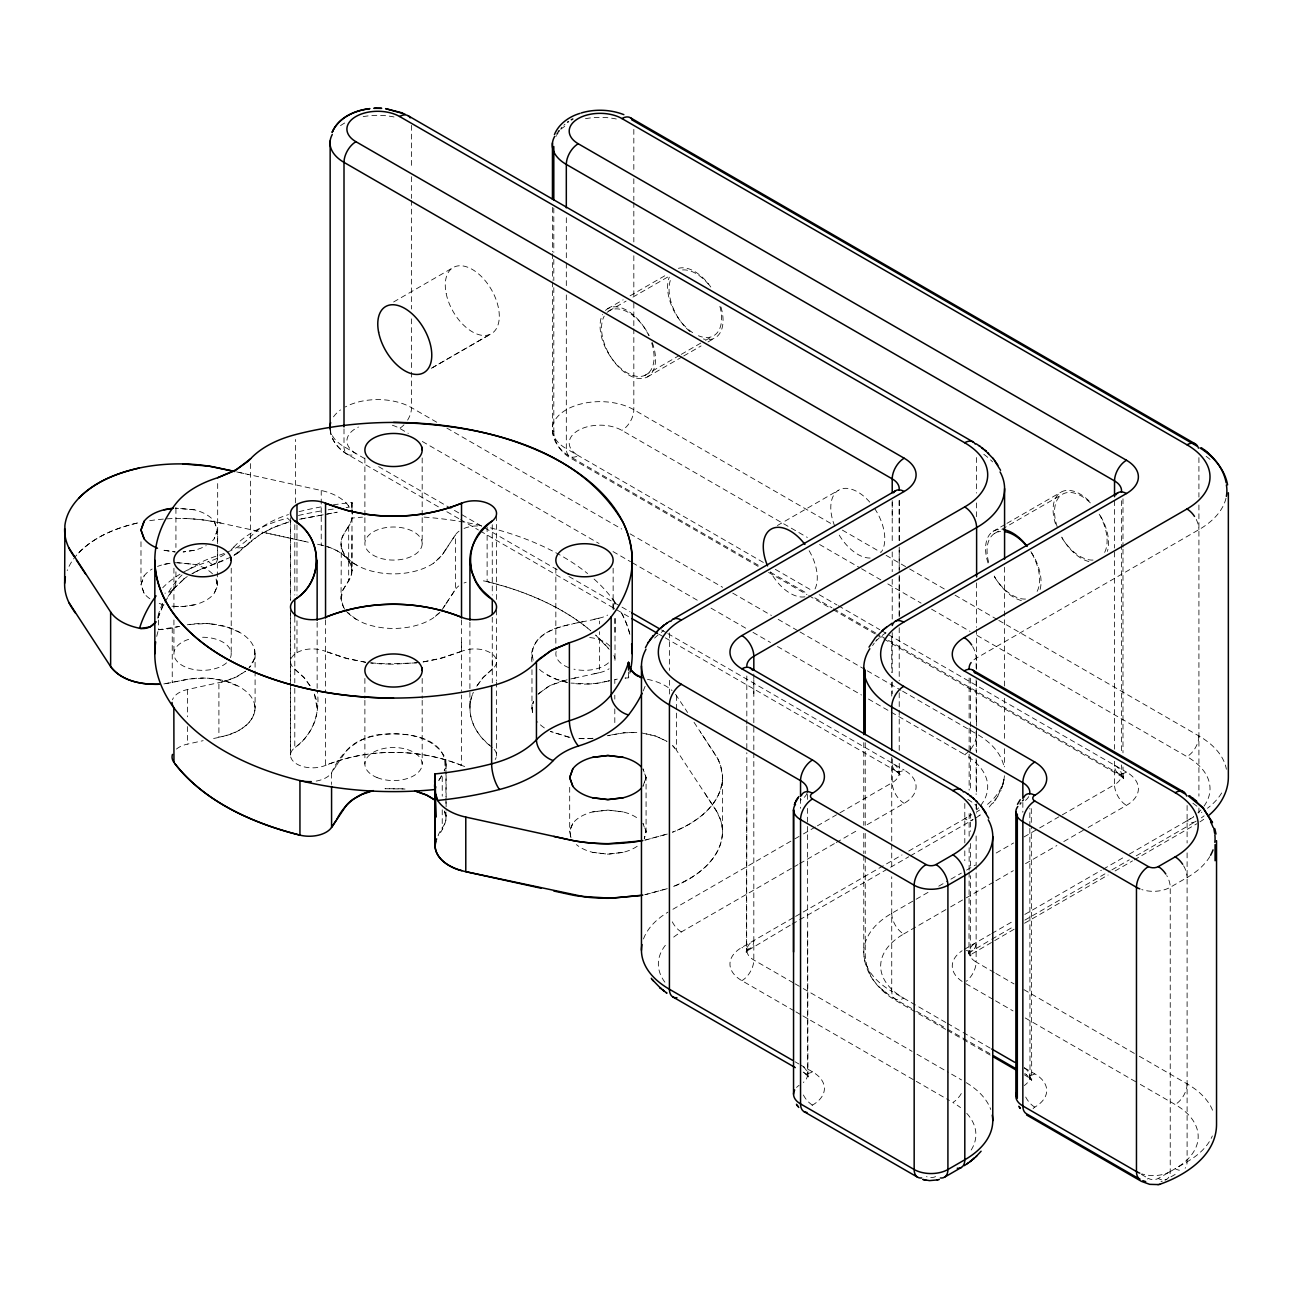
<?xml version="1.0" encoding="UTF-8"?>
<svg xmlns="http://www.w3.org/2000/svg" width="1293" height="1293" viewBox="0 0 1293 1293"><rect width="100%" height="100%" fill="white"/><g stroke="black" fill="none" stroke-linecap="round" stroke-linejoin="round"><path stroke-width="0.75" stroke-dasharray="5 3.75" d="M179.775 626.378L158.506 629.723L158.506 614.127A238.704 137.818 0 0 1 162.756 603.007M217.677 550.818L217.677 555.699A19.088 7.402 72.7 0 1 208.609 561.582A114.624 66.169 0 0 0 162.692 587.798M217.677 541.072L217.677 482.612M250.616 463.589L250.616 536.676A19.104 13.722 43 0 1 233.807 547.036A62.064 35.832 0 0 1 231.172 549.606M290.586 520.529L290.586 600.582M294.804 524.699L294.804 595.055M295.434 502.832L295.434 439.491M294.804 669.111L304.017 677.613L311.128 687.197L304.017 677.613L294.804 669.111A21.997 12.704 0 0 1 296.986 652.626L296.986 619.282M351.987 535.593L351.793 573.397L350.096 578.537L343.437 589.042A53.692 31 0 0 0 342.726 590.432L341.077 599.532L343.954 608.13M294.788 688.377L294.788 747.629A21.965 12.671 0 0 0 296.986 764.131A21.965 12.671 0 0 0 325.545 765.375C368.537 748.033 418.528 748.049 461.52 765.375L461.52 695.02M461.52 651.365L438.715 658.913L421.356 662.291L442.804 657.846L461.52 651.365L461.52 642.104M492.261 659.866L492.261 669.111L483.049 677.613L475.937 687.197L483.049 677.613L492.261 669.111A21.965 12.671 0 0 0 490.112 652.626A21.965 12.671 0 0 0 461.553 651.381M758.086 566.35L571.28 458.498C561.34 452.986 553.485 442.513 553.808 430.779M613.108 609.504L613.108 599.758A238.898 137.931 0 0 1 615.468 603.071M615.015 632.212L615.015 616.616L615.015 659.495M669.418 632.923L669.418 670.437M746.821 808.125L746.449 951.971L747.419 950.226L746.126 952.505L747.015 950.048L746.659 951.389L746.821 752.671M753.819 693.501L753.819 679.682M807.527 932.544L807.689 1075.824L807.398 1073.255L807.689 1075.824L807.349 1074.467L808.238 1076.924L806.945 1074.645L807.915 1076.39L807.527 826.437M892.218 516.133L892.218 500.343M899.217 616.745L899.217 574.706M899.217 572.702L899.217 548.685M899.217 540.684L899.217 498.645L899.217 545.08M964.804 803.454L964.804 842.939M969.136 872.225L968.974 953.442L969.314 952.084L968.441 954.541L969.863 951.842L968.409 953.959L970.865 951.309L969.055 952.796L990.034 940.237M969.136 870.221L969.136 846.204M969.136 836.183L969.136 810.161M976.619 728.007L976.619 733.923A16.874 9.746 -60 0 1 964.675 754.595A78.598 45.384 0 0 1 981.145 804.828M976.619 726.019L976.619 716.16M1029.842 828.474L1030.004 1077.861L1029.648 1076.503L1030.537 1078.976L1029.115 1076.261L1030.569 1078.378L1026.335 1074.693M1029.842 826.486L1029.842 808.464M1121.516 500.682L1121.516 750.926M344.681 609.245L342.241 604.671L341.045 598.594L341.336 540.28A53.352 30.806 0 0 1 341.885 538.05A45.077 26.022 0 0 1 342.726 535.852A53.692 31 0 0 1 343.437 534.462L346.831 529.047M254.64 649.765L254.285 659.058L249.032 667.931C254.866 662.016 257.129 652.383 252.814 644.965A53.352 30.806 0 0 0 245.314 636.188C234.372 627.622 220.263 624.277 206.621 623.565A55.858 32.244 0 0 0 203.389 623.485A53.239 30.741 0 0 0 200.124 623.501A45.643 26.345 0 0 0 196.892 623.662A55.421 32.002 0 0 0 194.483 623.856L192.576 624.034A44.883 25.908 0 0 0 189.231 624.438A43.396 25.052 0 0 0 187.323 624.794M255.093 671.035L255.093 708.063C253.573 729.107 228.134 736.008 211.034 738.933M531.973 661.903C527.932 643.364 545.404 630.273 561.372 626.572A54.662 31.565 0 0 1 562.843 626.168L569.971 624.535M532.425 712.395L532.053 706.818L533.427 701.291L531.973 708.677L533.169 714.819M445.18 550.543L441.188 556.249A55.502 32.05 0 0 1 440.671 556.895L433.43 563.279A52.674 30.402 0 0 1 389.759 573.801A51.575 29.771 0 0 1 382.356 573.171L378.251 572.557A53.352 30.806 0 0 1 363.026 568.225C354.153 564.54 345.037 558.463 341.837 548.927C336.665 534.332 356.028 525.12 351.89 510.299M341.045 598.594L341.336 594.845A53.352 30.806 0 0 1 341.885 592.614A45.077 26.022 0 0 1 342.726 590.432L346.831 583.628M694.05 722.334L717.389 758.005L720.217 764.486L722.334 774.572A113.736 65.668 0 0 1 722.464 777.966C721.462 805.345 695.634 823.172 672.425 832.207C696.539 822.962 723.886 803.406 722.334 774.572A117.534 67.85 0 0 0 721.914 771.194A121.38 70.081 0 0 0 721.203 767.832A125.082 72.214 0 0 0 720.217 764.486L718.973 761.221A92.627 53.482 0 0 0 718.229 759.605A83.302 48.1 0 0 0 717.389 758.005L700.353 731.838M715.546 809.547L717.389 812.57A83.302 48.083 0 0 1 718.229 814.17A92.627 53.482 0 0 1 718.973 815.786C733.244 848.564 700.628 877.204 672.425 886.788C695.634 877.721 721.446 859.91 722.464 832.53L722.464 777.966M336.713 765.052L346.233 750.894A49.393 28.527 0 0 1 347.672 749.261A50.411 29.109 0 0 1 349.304 747.693A51.154 29.529 0 0 1 351.098 746.174A51.655 29.82 0 0 1 353.054 744.72C376.441 726.181 453.39 729.204 444.194 771.097M444.679 811.6A51.898 29.965 0 0 1 445.358 813.442C450.756 823.221 426.674 852.232 445.293 823.043A44.479 25.682 0 0 0 445.875 820.91L446.117 812.586M314.749 694.923C322.426 714.625 310.805 735.992 294.788 747.629C313.213 734.925 320.616 711.99 317.141 690.349M489.805 745.608C475.016 733.971 465.076 713.461 472.301 694.923M166.037 683.641L186.37 679.536A43.396 25.052 0 0 1 189.231 679.019A44.883 25.908 0 0 1 192.576 678.615L194.483 678.421A55.421 32.002 0 0 1 196.892 678.227A45.643 26.345 0 0 1 200.124 678.082A53.239 30.741 0 0 1 203.389 678.065C218.097 678.324 233.483 681.556 245.314 690.753A53.352 30.806 0 0 1 252.814 699.545C261.849 717.195 241.112 732.42 225.693 735.588A54.823 31.646 0 0 1 222.348 736.46A61.87 35.719 0 0 1 218.905 737.204L218.905 682.639A61.87 35.719 0 0 0 222.348 681.88L235.455 677.435L245.589 671.18L236.732 676.821L225.693 681.023A54.823 31.646 0 0 1 222.348 681.88L187.42 689.557A23.872 13.787 0 0 0 172.47 699.82M533.169 660.254C525.653 625.57 579.652 624.147 599.629 618.038A23.872 13.787 0 0 0 607.662 615.096M149.859 598.74A38.192 22.046 0 0 1 144.121 593.374L140.985 584.614L144.121 575.854A38.192 22.046 0 0 1 152.17 569.017M194.338 509.798L175.234 508.101L194.338 509.798A38.192 22.046 0 0 1 214.218 521.289L217.369 530.033L214.218 538.793A38.192 22.046 0 0 1 212.569 540.733M217.369 545.63L217.321 585.745L214.218 593.374A38.192 22.046 0 0 1 194.338 604.849L183.121 606.546L173.278 606.401M570.956 837.735L569.744 830.979L572.831 823.366A38.192 22.046 0 0 1 592.711 811.891L607.888 810.081L623.064 811.891A38.192 22.046 0 0 1 637.207 818M646.08 777.562L642.944 786.306L646.08 777.562L642.944 768.802L646.08 777.562L646.08 832.126L644.286 838.818L646.031 830.979L642.944 823.366L646.08 832.126M316.235 781.085A23.872 13.787 0 0 0 331.574 772.826C340.851 750.974 360.86 734.796 384.991 734.133C406.196 732.581 432.735 736.396 444.404 756.421A51.898 29.965 0 0 1 445.358 758.878L445.875 766.345A44.479 25.682 0 0 1 445.293 768.478L444.436 770.58M492.277 747.629L483.049 739.127A114.576 66.153 0 0 1 475.953 729.543C469.23 718.439 467.985 704.216 473.351 692.305M144.121 593.374L140.985 584.614L144.121 575.854M214.218 521.289L217.369 530.033L214.218 538.793M216.109 578.989L217.159 586.893L214.218 593.374M570.504 836.652L569.906 829.847L572.831 823.366M1004.176 778.111L1004.451 775.752M1002.899 784.722L1004.402 776.851M1003.837 780.794L1004.047 779.534M163.096 605.302L157.423 619.266L158.506 614.127A18.538 15.096 -7 0 1 158.425 615.403A18.603 15.16 -6.2 0 1 158.231 616.648A18.7 15.274 -5 0 1 157.875 617.973A18.862 15.468 -3 0 1 157.504 618.927M1003.271 783.477L997.226 797.442M157.908 617.973L163.193 605.011M1001.59 788.601L1002.463 786.128M555.861 136.622L556.378 135.409M1000.572 791.203L1001.089 789.991M441.705 775.655L440.38 777.901M164.89 601.908L173.973 588.218L173.084 589.366L184.689 578.359L173.084 589.366M347.461 582.707L351.13 576.031L351.987 570.682L351.987 508.214M441.366 776.188L437.891 781.942L440.105 778.354M445.778 549.606L450.142 542.866M445.778 604.187L450.142 597.447M445.18 605.124L443.305 607.904M336.196 765.828L331.574 772.826L331.574 784.512M451.209 541.25L455.492 534.769A23.872 13.787 0 0 1 459.015 531.197M451.209 595.814L455.492 589.349A23.872 13.787 0 0 1 458.773 585.939M872.581 645.579L874.246 643.106M997.889 796.31L987.755 808.804M347.461 528.142L348.69 526.316A47.744 27.573 0 0 0 351.89 518.105A238.704 137.818 0 0 1 362.476 517.152M168.09 596.461L173.973 588.218M994.77 800.933L996.224 798.815M441.996 609.763L455.492 589.349L455.492 534.769L441.996 555.182L433.43 563.279M876.104 640.681L876.88 639.679M992.927 803.341L993.703 802.339M747.225 950.549L746.109 951.923L747.548 949.789L746.32 951.422L790.362 925.125M560.871 128.363L561.857 127.231M347.381 612.575L353.539 617.779L363.026 622.806A53.352 30.806 0 0 0 378.251 627.121L382.356 627.751A51.575 29.771 0 0 0 392.991 628.446A52.674 30.402 0 0 0 433.43 617.844L439.927 612.316M78.631 552.887C94.68 536.353 116.968 527.56 139.094 522.631C116.968 527.56 94.696 536.369 78.631 552.887A114.091 65.862 0 0 0 67.204 570.585M747.71 950.08L748.566 949.256M439.135 613.157L433.43 617.844M563.829 125.276L564.976 124.225M238.106 552.774L253.299 539.343L262.818 532.813L278.706 525.249L290.877 521.418M976.183 817.742L982.761 813.135M1201.391 817.855L1204.122 815.835M187.275 576.549L183.638 579.086L186.337 577.276M288.743 522L271.126 528.465L272.031 528.045L259.974 534.542L232.611 556.313L237.346 553.291M979.092 815.802L979.997 815.172M1203.767 819.309L1199.952 821.879M236.344 554.002L239.14 552.063M393.638 301.964L452.792 267.78M431.264 368.311L490.128 334.321M432.282 367.81L491.146 333.82M607.581 308.801L623.161 299.814M630.095 295.806L666.445 274.827M608.744 311.08L626.054 301.091M632.988 297.083L669.338 276.104M644.916 375.342L679.552 355.349M681.282 354.363L703.78 341.368M705.509 340.366L712.443 336.374M647.405 376.926L682.025 356.949M683.755 355.947L701.065 345.942M707.982 341.95L714.916 337.958M777.4 525.524L838.3 490.354M993.089 531.375L1005.211 524.376M1006.94 523.374L1060.599 492.391M994.252 533.653L1061.763 494.669A38.192 22.046 60 0 1 1091.421 503.979M1225.99 498.241A95.472 55.13 0 0 1 1198.918 529.645L976.134 658.282A23.872 13.787 0 0 0 972.142 661.337M672.91 909.27L793.013 839.933M794.742 838.915L801.708 834.906M803.454 833.904L815.641 826.857M817.37 825.855L836.523 814.8M839.997 812.796L892.218 782.653A23.872 13.787 0 0 0 892.218 763.161A16.874 9.746 -60 0 0 904.163 770.046A40.746 23.533 0 0 1 904.163 803.325L865.857 825.435M673.701 937.086A78.598 45.384 0 0 1 681.363 931.946L797.975 864.613M799.721 863.611L834.535 843.521M836.28 842.519L858.908 829.443M794.193 1010.867L741.891 980.676A40.746 23.533 0 0 1 741.891 947.397L794.096 917.254M795.599 916.398L902.013 854.948M908.737 851.069L971.399 814.897M792.092 924.123L908.72 856.79M910.45 855.788L973.112 819.6A16.874 9.746 60 0 1 964.675 818.776A78.598 45.384 0 0 0 971.156 814.525M891.734 913.327A16.874 9.746 60 0 0 903.678 933.999A78.598 45.384 0 0 0 903.678 998.164A16.874 9.746 -60 0 1 891.734 991.278A95.472 55.13 0 0 1 891.734 913.327L914.361 900.251M916.107 899.249L928.293 892.218M938.734 886.19L947.43 881.163M950.921 879.159L961.362 873.114M966.582 870.108L975.278 865.082M996.176 853.024L1013.583 842.971M1024.024 836.943L1037.94 828.91M1039.685 827.908L1058.838 816.853M1062.313 814.832L1114.534 784.689L1114.534 760.995M903.678 933.999L948.933 907.864M950.662 906.862L964.594 898.813M966.34 897.811L994.188 881.729M995.917 880.727L1013.324 870.674M1025.511 863.643L1056.85 845.557M1063.8 841.533L1086.427 828.474M1088.173 827.472L1126.462 805.361A40.746 23.533 0 0 0 1126.462 772.083A16.874 9.746 -60 0 1 1114.534 765.197A23.872 13.787 0 0 1 1114.534 784.689A16.874 9.746 60 0 0 1126.462 805.361M964.19 949.45L990.309 934.37M991.796 933.514L1012.936 921.311M1024.864 914.41L1101.458 870.205M1103.188 869.187L1125.815 856.128M1129.306 854.123L1193.698 816.934M991.779 939.219L1012.661 927.162M1024.848 920.131L1110.137 870.884M1111.883 869.882L1129.29 859.845M1136.256 855.821L1195.427 821.653M1014.132 929.247L971.479 954.202L972.336 953.377L970.219 956.093L970.59 875.749M1024.573 923.218L1108.117 874.989M1115.083 870.965L1132.49 860.912M1134.22 859.91L1196.882 823.738M1209.828 856.596A95.472 55.13 0 0 1 1187.103 877.543L1170.23 887.289A23.872 13.787 0 0 1 1141.767 889.584M1147.344 1179.006A16.874 9.746 -60 0 0 1148.41 1178.44A6.998 4.041 0 0 0 1158.302 1178.44L1187.103 1161.809A95.472 55.13 0 0 0 1212.333 1135.949M1170.957 1176.84L1175.175 1174.416M1165.365 1180.008L1166.739 1179.281M230.946 557.154L200.302 569.47L226.469 559.497M1161.001 1181.608L1162.278 1181.188M299.523 519.269L337.198 512.206L299.766 519.156M194.338 550.268L183.121 551.966L194.338 550.268A38.192 22.046 0 0 0 206.185 545.63M164.001 564.378L171.355 563.037L164.001 564.378A38.192 22.046 0 0 0 157.536 566.447M637.207 846.252A38.192 22.046 0 0 1 623.064 852.362L607.888 854.172L592.727 852.362A38.192 22.046 0 0 1 576.419 844.62M582.852 621.723L574.027 623.662M176.414 749.067A23.872 13.787 0 0 1 187.42 744.121L203.163 740.663M574.027 678.243L599.629 672.602A23.872 13.787 0 0 0 609.1 668.804M158.506 629.723A47.744 27.557 0 0 0 172.244 627.978L178.822 626.555M594.037 619.266L599.629 618.038L599.629 623.889M594.037 673.831L599.629 672.602L599.629 631.679M570.779 678.938L577.26 677.532M611.524 734.909L625.456 732.63L637.207 732.565L623.21 732.824L607.257 735.749M194.338 604.849L183.121 606.546L171.355 606.191M571.603 624.196L572.411 624.018M592.727 811.891L607.888 810.081L623.064 811.891M623.064 852.362L607.888 854.172L592.727 852.362M608.243 681.039L609.892 680.684M608.243 735.62L609.892 735.264M163.839 683.916L189.247 679.019L203.389 678.065A55.858 32.244 0 0 1 206.621 678.146A52.544 30.337 0 0 1 209.854 678.34L226.065 681.249L239.835 687.003M609.165 680.829L600.695 682.623A43.412 25.068 0 0 1 597.819 683.157L592.566 683.738A55.357 31.953 0 0 1 590.174 683.949L570.956 683.092M606.595 681.395L597.819 683.14A44.883 25.908 0 0 1 594.489 683.544L590.174 683.932A45.594 26.329 0 0 1 586.925 684.078A53.207 30.725 0 0 1 583.676 684.11A55.858 32.244 0 0 1 580.444 684.013A52.593 30.369 0 0 1 577.211 683.819L573.025 683.383M645.595 840.014L667.931 833.888L644.674 840.175M645.595 894.594L667.931 888.469L644.674 894.756M614.805 683.512L614.805 679.617L618.151 678.954M189.247 624.454L206.621 623.565A52.544 30.337 0 0 1 209.854 623.776M419.53 662.501L393.541 664.263L371.172 662.937M416.831 662.889L384.134 664.052A114.576 66.153 0 0 1 370.234 662.889M593.051 738.271L592.566 738.319A55.357 31.953 0 0 1 590.174 738.513L583.676 738.675A55.858 32.244 0 0 1 580.444 738.594A52.593 30.369 0 0 1 577.211 738.4L583.676 738.675A53.207 30.725 0 0 0 586.925 738.659A45.594 26.329 0 0 0 590.174 738.513L594.004 738.174M175.234 562.681L194.338 564.378A38.192 22.046 0 0 1 212.569 573.914M177.206 562.584L194.338 564.378M149.697 520.691A115.045 66.412 0 0 1 182.749 518.493L188.342 518.671A107.917 62.306 0 0 1 193.902 519.01L204.892 520.158A123.74 71.438 0 0 1 209.013 520.723A84.368 48.714 0 0 1 213.07 521.402L308.284 542.22M403.06 788.811L384.991 788.698L405.032 789.037M209.854 623.776L226.065 626.685L239.835 632.422M641.991 733.018L655.729 736.089L667.026 741.342L655.729 736.089L643.575 733.26M568.904 737.317L550.349 731.418L570.956 737.656M567.562 682.478L553.711 678.356L541.751 671.406A53.352 30.806 0 0 1 537.387 667.188M221.022 523.035L204.892 520.158A141.066 81.443 0 0 0 199.413 519.511A115.319 66.573 0 0 0 193.902 519.01L188.342 518.671A112.2 64.779 0 0 0 182.749 518.493M164.001 550.268L175.234 551.966L164.001 550.268A38.192 22.046 0 0 1 160.639 549.315M566.884 682.365L557.267 679.73L547.23 675.172M239.124 472.446L248.175 474.434M236.684 471.913L321.23 490.483A47.744 27.573 0 0 1 348.35 505.692L349.514 507.486M317.561 544.256L323.218 545.517M266.277 532.975L307.33 542.009M647.486 679.342L650.056 679.908A47.793 27.589 0 0 1 672.085 690.575M488.269 581.882L487.122 581.591A23.872 13.787 0 0 0 480.576 580.589M488.415 581.915L508.02 587.442A237.896 137.349 0 0 1 514.032 589.414C541.638 598.788 568.354 611.88 590.756 630.742C566.706 610.538 537.791 596.93 508.02 587.442A237.346 137.042 0 0 0 501.91 585.584A236.457 136.508 0 0 0 495.704 583.822A235.391 135.91 0 0 0 489.417 582.173L487.122 581.591L487.122 527.027M323.88 545.727L321.23 545.064L321.23 490.483M325.189 546.05C336.94 549.363 351.227 556.944 351.987 570.682C351.292 557.703 338.265 550.155 327.161 546.632M461.52 765.375C418.512 748.065 368.553 748.081 325.545 765.375L325.545 695.02M830.607 523.326L633.829 409.719A47.744 27.557 0 0 0 566.318 409.719A47.744 27.557 0 0 0 566.318 448.687A16.874 9.746 -60 0 0 578.246 455.589A30.854 17.811 0 0 1 578.246 430.391A30.854 17.811 0 0 1 621.901 430.391L807.349 537.452M842.373 530.114L881.066 552.45M886.109 555.36L907.977 567.983M909.658 568.952L944.973 589.349M955.058 595.168L997.113 619.444M998.794 620.414L1198.918 735.959A95.472 55.13 0 0 1 1226.378 769.254M819.584 544.515L859.829 567.756M861.574 568.758L880.824 579.878M887.822 583.919L921.069 603.104M931.558 609.165L970.057 631.388M977.055 635.429L1186.99 756.631A78.598 45.384 0 0 1 1203.46 806.88M763.339 562.439L566.318 448.687L566.318 294.707M775.331 569.356L813.022 591.127M819.18 594.683L836.991 604.962M838.397 605.77L879.822 629.691M881.535 630.677L886.675 633.651M888.388 634.637L1126.462 772.083M758.264 565.219L569.809 456.413C560.693 451.16 553.129 441.996 552.45 431.167L552.45 281.971M770.256 572.136L807.947 593.907M814.8 597.851L831.932 607.742M833.646 608.744L879.903 635.445M881.616 636.431L886.756 639.405M888.469 640.391L1121.613 775.444L1119.786 773.941L1122.243 776.608L1120.805 774.475L1122.227 777.19L1121.516 764.939M768.559 572.411L806.977 594.586M808.723 595.588L831.415 608.696M833.161 609.698L875.054 633.893M876.799 634.895L882.052 637.918M883.798 638.936L1122.098 776.851L1121.241 776.026L1123.375 778.742L1122.987 766.943M436.743 422.229L411.53 407.667A47.744 27.557 0 0 0 345.263 406.972M446.845 428.064L621.755 529.047M630.16 533.896L722.658 587.297M732.743 593.131L771.436 615.468M778.16 619.347L798.347 631M800.028 631.97L865.615 669.839M867.296 670.808L900.93 690.236M902.611 691.205L976.619 733.923A95.472 55.13 0 0 1 1004.063 767.202M392.377 425.252A30.854 17.811 0 0 1 399.585 428.339L408.329 433.397M422.326 441.479L599.031 543.496M613.027 551.578L630.515 561.679M632.277 562.681L698.753 601.067M711.005 608.13L745.996 628.333M752.995 632.374L770.483 642.476M777.481 646.516L861.461 695.004M868.46 699.044L964.675 754.595M364.674 458.579L344.003 446.651A47.744 27.557 0 0 1 330.41 430.666M378.639 466.644L558.463 570.472M568.936 576.516L630.111 611.831M661.483 629.933L666.719 632.956M667.802 633.586L904.163 770.046M330.151 429.745C331.105 440.315 338.475 449.301 347.51 454.376L440.04 507.793M446.861 511.737L459.241 518.881M460.567 519.657L478.442 529.968M480.188 530.987L630.337 617.666M659.301 634.394L664.44 637.352M665.265 637.837L895.726 770.887L899.605 774.62L899.039 772.697L899.912 775.154L897.471 771.905L899.378 774.038L899.217 762.822M994.252 972.514L976.134 962.04L976.134 867.28M995.901 973.467L1014.035 983.925M1023.927 989.646L1134.365 1053.407M1139.311 1056.252L1187.103 1083.857A95.472 55.13 0 0 1 1213.044 1111.527M965.936 983.714L993.832 999.828M995.578 1000.83L1013.017 1010.9M1025.22 1017.947L1138.551 1083.389M1140.297 1084.391L1175.175 1104.529A78.598 45.384 0 0 1 1175.175 1168.694A16.874 9.746 60 0 0 1182.691 1169.955M945.813 1022.504L891.734 991.278L891.734 876.783M947.381 1023.393L962.202 1031.959M963.107 1032.477L991.085 1048.639M1024.298 1067.808L1034.788 1073.869A40.746 23.533 0 0 1 1034.788 1107.131A6.998 4.041 0 0 0 1033.123 1108.651M911.613 1008.459C896.405 999.99 879.596 991.327 870.464 975.714M916.543 1011.304L944.391 1027.385M947.672 1029.276L990.293 1053.876M945.636 1029.341L896.695 1001.089C879.192 991.133 864.047 973.241 863.772 952.295L863.772 855.53M947.381 1030.359L961.378 1038.424M963.123 1039.443L991.085 1055.589M1024.315 1074.774L1030.408 1078.621L1029.567 1077.812L1031.685 1080.512L1031.297 830.817M1141.412 1174.416L1148.41 1178.44M793.385 982.842L753.819 960.004A23.872 13.787 0 0 1 753.819 940.512A16.874 9.746 60 0 1 741.891 947.397M795.033 983.795L801.612 987.593M803.26 988.547L912.05 1051.354M916.996 1054.215L948.319 1072.301M951.616 1074.192L961.507 1079.914M795.938 1011.886L801.175 1014.892M802.905 1015.91L914.507 1080.334M916.252 1081.336L949.385 1100.472M794.985 1061.731L798.896 1063.977M800.238 1064.753L812.473 1071.816A40.746 23.533 0 0 1 812.473 1105.095A6.998 4.041 0 0 0 811.228 1106.065M356.512 565.073C348.851 560.661 341.32 553.42 341.045 544.014M356.512 619.638L346.362 611.444M347.51 454.376C338.378 449.124 330.83 439.959 330.151 429.131M804.036 1072.657L808.254 1076.342L806.8 1074.208L807.139 1074.968M897.617 772.099L896.712 771.468L898.328 772.729L897.471 771.905M805.927 1073.869L805.022 1073.238L806.638 1074.499L805.798 1073.675M544.353 727.927L541.751 725.987A53.352 30.806 0 0 1 537.387 721.769M884.768 991.731L886.529 993.186M882.149 989.581L883.976 991.085M595.863 635.283L609.181 649.296M898.829 773.198L899.944 774.555L898.49 772.438L899.653 774.459L899.217 772.907M348.35 505.692L349.336 507.163A257.792 148.84 0 0 0 345.473 507.567M675.528 694.309A47.793 27.589 0 0 1 676.417 695.569L687.585 712.491M705.121 793.66L715.368 809.273M870.48 975.261L866.536 964.95L865.259 955.802L865.227 855.594M444.404 810.986L446.117 818.437M314.344 694.066L317.141 708.37M216.561 580.088L217.369 584.614M532.425 657.83L531.973 654.113M254.64 704.346L255.093 708.063M351.971 508.004L351.922 505.579M351.922 506.242L351.89 502.508A238.704 137.818 0 0 0 332.624 504.965M628.56 672.021L628.56 677.871L625.052 678.082A47.728 27.557 0 0 1 628.56 677.871A238.704 137.818 0 0 0 630.321 671.18M1198.918 457.609L1198.918 497.094M1198.918 504.997L1198.918 796.149M1198.918 807.996L1198.918 813.927A95.472 55.13 0 0 0 1201.892 812.133M1187.103 805.507L1187.103 843.004M1187.103 852.879L1187.103 1161.809A16.874 9.746 60 0 1 1185.164 1168.226M1164.831 1179.976A16.874 9.746 60 0 0 1170.23 1171.555L1170.23 887.289A16.874 9.746 60 0 0 1166.739 875.523M1122.987 498.807L1122.987 547.198M1122.987 549.202L1122.987 752.833M1114.534 500.666L1114.534 548.054M1114.534 551.998L1114.534 749.148M1031.297 808.642L1031.297 828.797M1022.844 802.436L1022.844 812.311M1004.58 567.255L1004.58 686.211M1004.58 698.301L1004.58 740.647M1004.58 748.712L1004.58 766.846M976.619 457.544L976.619 493.086M976.619 502.945L976.619 516.764M976.619 582.884L976.619 627.315M976.619 629.303L976.619 669.742M976.619 681.589L976.619 723.046M976.619 732.921L976.619 752.655M976.619 760.559L976.619 794.112M976.619 803.987L976.619 811.875A16.874 9.746 60 0 1 976.571 813.087M976.134 668.158L976.134 658.282A16.874 9.746 60 0 0 972.627 646.516M976.134 679.746L976.134 723.433M976.134 731.078L976.134 751.071M976.134 758.716L976.134 794.5M976.134 804.117L976.134 810.291M976.134 835.957L976.134 865.567M970.59 678.178L970.59 726.569M970.59 728.573L970.59 754.789M970.59 756.809L970.59 791.074M970.59 813.249L970.59 831.399M970.59 843.489L970.59 867.684M969.136 678.033L969.136 720.072M969.136 728.088L969.136 752.106M969.136 754.11L969.136 790.136M964.804 850.842L964.804 860.702M899.217 547.101L899.217 573.3M899.217 575.32L899.217 615.646M899.217 627.735L899.217 680.813M899.217 692.822L899.217 750.877M892.218 500.601L892.218 544.03M892.218 551.933L892.218 571.668M892.218 579.312L892.218 619.04M892.218 632.616L892.218 674.316M892.218 681.961L892.218 693.808M892.218 758.959L892.218 782.653A16.874 9.746 60 0 0 904.163 803.325M891.734 636.948L891.734 672.473M891.734 682.348L891.734 696.167M891.734 757.359L891.734 842.244M891.734 844.232L891.734 867.91M865.227 742.683L865.227 825.354M865.227 833.419L865.227 853.574M863.772 742.618L863.772 825.29M863.772 833.355L863.772 853.509M807.527 794.403L807.527 800.48M807.527 808.416L807.527 824.433M800.545 798.428L800.545 808.303M753.819 674.009L753.819 723.353M753.819 727.312L753.819 750.748M753.819 752.72L753.819 960.004A16.874 9.746 -60 0 1 741.891 980.676M746.821 675.997L746.821 724.032M746.821 726.036L746.821 750.667M676.417 695.569L676.417 711.15M676.417 713.106L676.417 750.134L716.08 810.372L720.217 819.067A125.082 72.214 0 0 1 721.203 822.413A121.38 70.081 0 0 1 721.914 825.774A117.534 67.85 0 0 1 722.334 829.152A113.736 65.668 0 0 1 722.464 832.53M669.418 680.312L669.418 694.131M633.829 129.381L633.829 172.826M633.829 178.741L633.829 200.463M633.829 202.435L633.829 241.92M633.829 255.739L633.829 299.168M633.829 303.112L633.829 326.806M633.829 328.778L633.829 409.719A16.874 9.746 -60 0 1 621.901 430.391M614.805 695.214L614.805 699.109M614.805 708.855L614.805 724.436M613.141 568.209L613.141 610.005M569.696 787.308L569.696 832.126M566.318 217.725L566.318 261.154M566.318 263.125L566.318 286.82M555.845 568.209L555.845 649.813M553.808 207.995L553.808 252.361M553.808 259.408L553.808 280.581M553.808 287.644L553.808 431.797M552.45 207.381L552.45 251.828M552.45 253.751L552.45 280.064M531.973 669.693L531.973 708.677M496.544 515.681L496.48 600.582M496.496 609.973L496.56 680.861M496.496 682.041L496.496 756.098M492.261 524.699L492.261 595.055M492.261 617.278L492.277 682.817M469.909 622.305L469.909 708.37M461.52 619.897L461.52 691.319M446.117 763.856L446.117 773.602M446.117 775.558L446.117 810.63M445.94 761.367L445.94 796.44M445.94 798.395L445.94 804.246M445.94 812.036L445.94 815.931M442.238 776.689L442.238 796.181M442.238 809.822L442.238 829.314M422.181 457.964L422.181 515.681M422.181 517.669L422.181 543.545A28.64 16.534 0 0 1 379.205 557.865A28.64 16.534 0 0 1 379.205 529.225A28.64 16.534 0 0 1 422.181 543.545M422.181 678.453L422.181 698.365M422.181 700.353L422.181 764.05M411.53 125.373L411.53 168.801M411.53 176.705L411.53 198.411M411.53 200.383L411.53 308.962M411.53 318.838L411.53 370.17M411.53 372.142L411.53 407.667A16.874 9.746 -60 0 1 407.117 420.92M364.885 457.964L364.885 515.681M364.885 517.669L364.885 543.545M364.885 678.453L364.885 698.365M364.885 700.353L364.885 764.05M351.89 502.508L351.89 509.329M348.69 526.316L348.69 580.896M344.003 428.888L344.003 446.651A16.874 9.746 -60 0 0 355.947 453.536A30.854 17.811 0 0 1 358.468 427.046M325.545 619.897L325.545 691.319M317.141 622.305L317.141 688.361M296.986 524.845L296.986 595.2M294.804 617.278L294.788 682.817M290.569 609.989L290.569 756.114M290.521 517.701L290.521 599.758M290.521 613.771L290.505 754.934M255.093 653.482L255.093 669.079M231.221 568.209L231.221 653.805M217.369 530.033L217.369 543.69M187.42 689.557L187.42 716.839M187.42 726.585L187.42 744.121M175.929 508.488L175.929 547.456M175.929 571.829L175.929 581.575A238.704 137.818 0 0 0 166.749 595.216M173.925 568.209L173.925 610.005M173.925 619.961L173.925 653.805M172.244 627.978L172.244 682.559M140.985 541.735L140.985 584.614M1021.357 600.534A38.192 22.046 60 0 1 994.252 576.064M988.676 562.31A38.192 22.046 60 0 1 1000.54 531.488M1030.877 551.626A38.192 22.046 60 0 1 1039.847 590.384M652.254 342.5A38.192 22.046 60 0 1 629.222 375.277A38.192 22.046 60 0 1 604.203 316.138M607.015 312.47A38.192 22.046 60 0 1 649.231 335.614M720.944 306.991A38.192 22.046 60 0 1 703.376 338.976M690.042 331.671A38.192 22.046 60 0 1 671.73 277.171M682.559 269.946A38.192 22.046 60 0 1 708.37 284.104M1088.868 561.55A38.192 22.046 60 0 1 1061.763 537.096M1057.221 526.801A38.192 22.046 60 0 1 1061.763 494.669M1100.424 515.875A38.192 22.046 60 0 1 1107.374 551.4M643.494 938.96A95.472 55.13 0 0 1 667.931 912.163M654.581 638.096A95.472 55.13 0 0 1 663.632 630.661M804.925 596.816A38.192 22.046 60 0 1 770.483 571.942M809.127 550.721A38.192 22.046 60 0 1 813.992 590.772M333.497 416.847A47.744 27.557 0 0 1 340.512 409.913M340.512 125.647A47.744 27.557 0 0 1 345.263 122.706M363.171 116.645A47.744 27.557 0 0 1 394.009 116.968M403.982 424.831A16.874 9.746 -60 0 1 399.585 428.339M1004.063 778.596A95.472 55.13 0 0 1 985.169 806.218M979.577 810.081A95.472 55.13 0 0 1 976.619 811.875M870.108 558.043A38.192 22.046 60 0 1 837.993 532.958M834.745 526.138A38.192 22.046 60 0 1 837.993 490.548A38.192 22.046 60 0 1 870.108 502.541M874.634 508.521A38.192 22.046 60 0 1 881.487 551.82M983.811 454.296A95.472 55.13 0 0 1 992.588 461.876M967.762 799.333A95.472 55.13 0 0 1 975.956 805.28M966.307 1082.694A95.472 55.13 0 0 1 990.745 1109.491M796.553 1087.478A23.872 13.787 0 0 1 799.09 1085.328M807.026 793.223A23.872 13.787 0 0 1 800.545 800.141A16.874 9.746 60 0 1 800.593 798.945M803.325 1066.87A23.872 13.787 0 0 1 803.325 1082.483M812.473 1071.816A16.874 9.746 -60 0 1 803.212 1072.075M978.591 807.883A78.598 45.384 0 0 1 976.668 809.854M681.363 931.946A16.874 9.746 60 0 1 672.101 921.505M961.297 1093.571A16.874 9.746 -60 0 1 952.86 1102.476A78.598 45.384 0 0 1 960.521 1107.616M812.473 1105.095A16.874 9.746 60 0 1 803.212 1094.654M464.042 582.998A23.872 13.787 0 0 1 466.175 582.238M613.868 655.519A23.872 13.787 0 0 1 613.981 663.745M608.227 648.149A240.191 138.674 0 0 0 605.092 644.561A239.625 138.351 0 0 0 601.795 641.021A238.93 137.947 0 0 0 598.303 637.562A238.187 137.511 0 0 0 595.572 634.992M296.986 652.626A21.997 12.704 0 0 1 325.577 651.397M494.201 749.439A21.965 12.671 0 0 1 495.219 759.508M464.704 766.474A21.965 12.671 0 0 1 461.569 765.359M164.001 604.849A38.192 22.046 0 0 1 157.536 602.78M464.042 528.433A23.872 13.787 0 0 1 481.416 526.089M156.728 636.415A238.704 137.818 0 0 1 158.489 629.723M424.169 517.119A238.704 137.818 0 0 1 481.384 525.653M490.532 527.867A238.704 137.818 0 0 1 587.62 573.575M594.069 579.038A238.704 137.818 0 0 1 615.549 603.184M621.739 613.399A238.704 137.818 0 0 1 630.499 637.255M614.805 679.617A47.728 27.557 0 0 1 617.311 679.116M351.971 504.141A18.619 0.84 -88.2 0 1 351.955 503.009M351.922 503.51A18.538 1.002 -87.8 0 1 351.906 502.298M299.055 511.656A238.704 137.818 0 0 1 323.121 506.533M613.141 599.807A23.872 13.787 0 0 1 613.9 609.31M621.351 612.672A238.898 137.931 0 0 1 630.03 635.089M608.47 662.84A28.64 16.534 0 0 1 573.947 669.176M568.823 667.641A28.64 16.534 0 0 1 556.329 650.783M589.705 637.53A28.64 16.534 0 0 1 609.94 646.209M202.581 637.255A28.64 16.534 0 0 1 230.106 658.347M226.55 662.84A28.64 16.534 0 0 1 180.373 664.246A28.64 16.534 0 0 1 192.027 638.419M182.054 574.965A95.472 55.13 0 0 0 175.929 581.575A19.088 14.207 38 0 1 164.922 593.196M188.035 570.068A95.472 55.13 0 0 1 217.677 555.699A81.152 46.855 0 0 0 250.616 536.676A95.488 55.13 0 0 1 288.468 514.582M233.807 547.036A114.56 66.137 0 0 1 287.579 518.105A19.104 6.417 75.4 0 0 291.184 520.982M224.837 554.293A62.064 35.832 0 0 1 208.609 561.582M645.094 686.324A257.76 148.824 0 0 1 642.912 691.513M298.424 515.454A257.792 148.84 0 0 1 322.571 510.719M328.244 509.814A257.792 148.84 0 0 1 333.95 508.989M875.765 641.28A95.472 55.13 0 0 1 885.947 632.713M1221.643 792.981A95.472 55.13 0 0 1 1207.484 808.254M1198.918 735.959A16.874 9.746 -60 0 1 1186.99 756.631M1206.127 456.348A95.472 55.13 0 0 1 1210.086 459.435M1196.251 519.43A16.874 9.746 60 0 1 1198.918 529.645M966.372 950.468A16.874 9.746 60 0 0 976.134 942.549A23.872 13.787 0 0 0 976.134 962.04A16.874 9.746 -60 0 1 966.372 981.225M1187.103 1083.857A16.874 9.746 -60 0 1 1175.175 1104.529M1192.906 803.244A95.472 55.13 0 0 1 1198.272 807.317M1183.612 865.777A16.874 9.746 60 0 1 1187.103 877.543M1170.23 1171.555A23.872 13.787 0 0 1 1141.767 1173.866M1161.583 1179.814A16.874 9.746 60 0 1 1158.302 1178.44M1024.298 1067.889A23.872 13.787 0 0 1 1024.298 1085.554M1028.711 796.633A23.872 13.787 0 0 1 1024.298 801.272M1196.251 821.071A16.874 9.746 60 0 1 1186.99 820.813A78.598 45.384 0 0 0 1193.471 816.578M1200.906 809.935A78.598 45.384 0 0 1 1197.965 812.877M1034.788 1073.869A16.874 9.746 -60 0 1 1024.799 1073.384M560.742 129.3A47.744 27.557 0 0 1 567.579 124.742M585.487 118.681A47.744 27.557 0 0 1 616.308 119.004M962.121 981.419A40.746 23.533 0 0 1 962.121 950.727M1034.788 1107.131A16.874 9.746 60 0 1 1024.799 1095.123M651.64 342.871A38.192 22.046 60 0 1 627.073 372.82A38.192 22.046 60 0 1 602.522 314.506M605.463 310.465A38.192 22.046 60 0 1 648.698 335.437M719.894 306.36A38.192 22.046 60 0 1 698.43 335.744M692.66 332.657A38.192 22.046 60 0 1 669.289 277.155M678.405 268.346A38.192 22.046 60 0 1 710.778 287.03M1025.527 599.047A38.192 22.046 60 0 1 993.493 575.223M988.014 562.972A38.192 22.046 60 0 1 1001.364 529.37M1031.685 553.178A38.192 22.046 60 0 1 1036.291 592.841M1093.038 560.063A38.192 22.046 60 0 1 1061.003 536.256M1055.541 524.004A38.192 22.046 60 0 1 1061.003 492.148A38.192 22.046 60 0 1 1091.324 503.333M1099.195 514.194A38.192 22.046 60 0 1 1104.658 552.37M664.893 982.179A78.598 45.384 0 0 1 667.447 942.839M966.776 1113.37A78.598 45.384 0 0 1 969.33 1152.709M935.599 1176.614A6.998 4.041 0 0 1 926.483 1176.614M538.825 693.404L538.017 694.244L549.089 685.969L561.372 681.152A54.662 31.565 0 0 1 562.843 680.748L567.546 679.633L550.333 685.338L538.825 693.404M194.887 572.12L191.946 573.801L201.191 569.065L194.887 572.12M365.709 662.291L344.261 657.846L325.545 651.365L348.35 658.913L365.709 662.291M673.701 746.724L672.586 745.608L676.401 750.102L673.701 746.724M1031.491 1079.768L1030.909 1079.105L1031.475 1079.833M1123.181 777.998L1122.389 776.996L1123.164 778.063M1123.019 777.594L1122.954 776.317L1123.019 777.594M446.198 293.624A38.192 22.046 60 0 0 491.388 333.691A38.192 22.046 60 0 0 479.283 274.536A38.192 22.046 60 0 0 446.198 293.624M352.149 510.444A19.282 0.905 83 0 0 352.213 510.476M377.039 777.562A28.64 16.534 0 0 0 422.051 765.537A28.64 16.534 0 0 0 381.5 749.035A28.64 16.534 0 0 0 377.039 777.562"/><path stroke-width="1.5" d="M541.25 888.259L465.787 871.676C452.857 868.767 436.63 861.558 435.046 846.624L435.143 786.58M435.143 781.699L435.143 773.909A238.72 137.818 0 0 0 491.615 763.84A95.488 55.13 0 0 0 536.45 739.741A81.152 46.855 0 0 1 569.389 720.718A95.472 55.114 0 0 0 611.136 694.842A238.72 137.818 0 0 0 628.56 662.275A18.49 15.047 -7.4 0 0 628.624 663.535L628.818 664.78A18.652 15.177 -4.8 0 0 629.141 666.089A18.862 15.306 -2.4 0 0 629.61 667.35A19.088 15.419 -0.4 0 0 630.176 668.659A19.233 15.338 3.6 0 0 630.968 669.887M393.525 422.439C477.23 424.136 577.066 444.824 623.016 522.324A238.688 137.801 0 0 1 611.136 616.89L611.136 694.842A19.088 14.207 38 0 0 628.527 714.964A114.56 66.137 0 0 1 578.44 746.013A62.064 35.832 0 0 0 553.259 760.559A114.576 66.153 0 0 1 499.486 789.49A257.792 148.84 0 0 1 437.697 800.432L435.499 793.191L435.062 780.665M753.819 670.065L753.819 656.246A16.874 9.746 60 0 0 741.891 635.574L964.675 506.937A78.598 45.384 0 0 0 964.675 442.756L399.585 116.499A30.854 17.811 0 0 0 355.947 116.499A30.854 17.811 0 0 0 355.947 141.697A16.874 9.746 -60 0 0 344.003 162.368L344.003 426.9M793.546 952.036L793.546 809.887L793.546 1094.169M892.218 492.698L892.218 478.879A16.874 9.746 -60 0 1 904.163 458.207L355.947 141.697M1015.862 811.939L1015.862 1096.205M435.127 775.541L435.143 775.38A18.587 1.018 -87.8 0 0 435.127 774.022L435.111 777.125M435.127 776.576L435.062 780.455M435.062 781.279L435.078 779.631M461.52 618.038L461.52 503.236C418.528 520.578 368.537 520.578 325.545 503.252A21.965 12.671 0 0 0 296.986 504.48A21.997 12.704 0 0 0 294.788 520.998C323.638 538.47 323.622 582.028 294.788 599.499L294.788 616.163M469.909 620.301L469.909 560.257C469.876 544.321 480.107 530.372 492.261 520.998A21.965 12.671 0 0 0 490.112 504.512A21.965 12.671 0 0 0 461.553 503.268M294.804 520.998C323.573 538.551 323.573 581.963 294.788 599.499A21.965 12.671 0 0 0 296.986 616.018A21.965 12.671 0 0 0 325.545 617.246C368.537 599.92 418.528 599.92 461.52 617.262C418.512 599.952 368.553 599.936 325.545 617.246M492.277 614.32L492.277 599.499C463.541 582.044 463.185 538.567 492.261 520.998M71.551 607.274L70.743 605.964A102.115 58.961 0 0 1 69.741 604.203A111.117 64.149 0 0 1 68.852 602.425A116.92 67.511 0 0 1 64.65 583.256L64.892 525.459A114.091 65.862 0 0 1 78.647 498.338C94.664 481.756 116.984 472.996 139.094 468.066A115.045 66.412 0 0 1 182.749 463.928A112.2 64.779 0 0 1 188.342 464.09A107.917 62.306 0 0 1 193.902 464.429A115.319 66.573 0 0 1 199.413 464.947A141.066 81.459 0 0 1 204.892 465.577A123.74 71.454 0 0 1 209.013 466.159A84.368 48.714 0 0 1 213.07 466.821L233.694 471.25M64.65 583.256L64.892 580.024A114.091 65.862 0 0 1 65.393 576.807M155.693 641.926A238.72 137.818 0 0 0 435.127 789.506L435.482 787.582M436.614 838.866C429.712 854.883 448.17 867.7 461.876 870.69M435.693 841.355L435.046 846.624L435.03 784.722M794.274 804.731L798.783 796.601M794.645 803.486L795.163 802.258M554.422 134.617C558.754 123.869 569.098 116.661 579.894 113.396M1017.478 804.311L1020.209 799.721M645.466 647.68L648.811 641.457M556.992 134.133L557.703 132.888M869.009 647.146L875.426 637.594L883.976 629.238M795.712 801.014L797.91 797.684M1020.145 804.004L1020.872 802.84M173.278 508.262L164.001 509.798A38.192 22.046 0 0 0 144.121 521.289L140.985 530.033L144.121 538.793A38.192 22.046 0 0 0 157.536 548.216M641.28 766.862A38.192 22.046 0 0 0 623.064 757.326L607.888 755.5L592.727 757.326A38.192 22.046 0 0 0 572.831 768.802L569.696 777.562L572.831 786.306A38.192 22.046 0 0 0 592.727 797.797L607.888 799.607L623.064 797.797A38.192 22.046 0 0 0 641.28 788.261M336.713 819.617C343.857 804.941 357.013 793.53 373.37 790.621L362.299 794.241L353.054 799.3A51.655 29.82 0 0 0 351.098 800.739A51.154 29.529 0 0 0 349.304 802.258A50.411 29.109 0 0 0 347.672 803.842A49.393 28.527 0 0 0 346.233 805.474L331.574 827.391A23.872 13.787 0 0 1 299.944 835.149L289.212 832.32A240.256 138.707 0 0 1 283.005 830.51A239.722 138.399 0 0 1 276.896 828.603A238.995 137.979 0 0 1 270.883 826.599A238.09 137.462 0 0 1 264.968 824.481C236.619 813.943 209.24 799.236 187.485 777.95A237.928 137.365 0 0 1 184.075 774.475A237.298 137.01 0 0 1 180.858 770.935A236.474 136.525 0 0 1 177.804 767.363A235.439 135.927 0 0 1 174.943 763.727L174.749 763.484M336.196 820.392L331.574 827.391L331.574 786.467M558.366 131.773L559.174 130.561M648.165 642.573L658.282 630.079M649.829 640.083L651.268 637.95M144.121 521.289L140.985 530.033L144.121 538.793M572.831 768.802L569.696 777.562L572.831 786.306M156.017 621.82L150.133 626.879L141.05 628.495A18.118 16.874 56.5 0 1 139.563 628.253A47.744 27.557 0 0 1 110.632 612.025L68.852 547.844A116.92 67.511 0 0 1 64.65 528.692M652.335 636.544L653.11 635.558M981.112 1151.223L975.94 1156.702M78.631 498.322C94.696 481.804 116.968 472.996 139.094 468.066M1022.553 800.739L1023.458 799.866M657.41 630.919L661.66 627.202M1209.117 815.123C1220.253 805.717 1228.415 791.898 1228.35 777.028L1228.35 492.762M973.532 1158.884L976.829 1155.845M662.452 626.555L664.214 625.101L659.834 628.705M884.768 628.592L892.17 623.178M971.77 1160.225L970.009 1161.664L974.389 1158.075L972.562 1159.579M882.149 630.742L886.529 627.137M663.277 625.764L669.855 621.141M964.368 1165.639L970.946 1161.017M567.546 122.221L568.451 121.59M666.057 623.711L666.962 623.081M967.277 1163.7L968.182 1163.07M672.926 619.282L895.726 490.645M670.76 621.448A16.874 9.746 60 0 1 681.363 620.107L904.163 491.485A40.746 23.533 0 0 0 904.163 458.207M895.225 621.319L1118.025 492.698M892.202 625.521A16.874 9.746 60 0 1 903.678 622.159L1126.462 493.522A40.746 23.533 0 0 0 1126.462 460.26L578.246 143.749A30.854 17.811 0 0 1 578.246 118.552A30.854 17.811 0 0 1 621.901 118.552A16.874 9.746 -60 0 1 632.503 119.877M1186.651 796.052A16.874 9.746 -60 0 0 1175.175 792.69L964.19 670.873A40.746 23.533 0 0 1 964.19 637.611L1186.99 508.973A78.598 45.384 0 0 0 1186.99 444.808L621.901 118.552M681.363 620.107A78.598 45.384 0 0 0 681.363 684.288L812.473 759.993A40.746 23.533 0 0 1 812.473 793.255A6.998 4.041 0 0 0 812.473 798.961L926.095 864.564A6.998 4.041 0 0 0 935.987 864.564L952.86 854.818A78.598 45.384 0 0 0 952.86 790.653L741.891 668.837A40.746 23.533 0 0 1 741.891 635.574M903.678 622.159A78.598 45.384 0 0 0 903.678 686.341L1034.788 762.03A40.746 23.533 0 0 1 1034.788 795.292A6.998 4.041 0 0 0 1034.788 801.014L1148.41 866.617A6.998 4.041 0 0 0 1158.302 866.617L1175.175 856.871A78.598 45.384 0 0 0 1175.175 792.69M944.423 1177.244L961.297 1167.498M571.28 119.796L572.799 118.956M461.52 503.236C437.163 513.418 410.414 517.038 384.134 515.923A114.576 66.153 0 0 1 365.709 514.161L348.35 510.783L325.545 503.252L325.545 618.038M393.525 698.058C335.275 697.67 275.942 686.421 224.74 657.701A238.688 137.801 0 0 1 175.929 503.607A95.472 55.13 0 0 1 217.677 477.731L234.534 470.749L247.513 461.763A81.152 46.855 0 0 0 250.616 458.724M217.677 477.731L236.554 469.618L250.616 458.724A95.472 55.13 0 0 1 295.434 434.61A238.688 137.801 0 0 1 615.468 509.523A238.72 137.818 0 0 1 623.016 522.324C629.626 535.932 632.746 550.996 632.229 566.092L632.229 653.805A238.898 137.931 0 0 0 631.695 644.544M581.171 112.976C595.071 108.838 610.328 109.42 623.856 114.641M937.247 1179.959L939.348 1179.442M164.001 509.798L171.355 508.456M592.727 757.326L607.888 755.5L623.064 757.326M623.064 797.797L607.888 799.607L592.727 797.797M937.797 1179.862L929.457 1180.622L922.733 1179.442M1159.53 1184.388C1185.325 1175.434 1216.115 1155.667 1216.535 1124.91L1216.535 840.644M642.847 840.547C618.426 844.943 593.083 844.862 568.775 839.707M642.847 895.128L611.492 898.247L579.587 896.259A92.466 53.385 0 0 1 576.791 895.823A82.914 47.873 0 0 1 574.027 895.354L568.775 894.287M640.067 841.048L608.599 843.699A113.445 65.49 0 0 1 602.732 843.634A117.404 67.786 0 0 1 596.881 843.392A121.59 70.194 0 0 1 591.046 842.971A125.76 72.602 0 0 1 585.26 842.406L579.587 841.695A92.466 53.369 0 0 1 576.791 841.258A82.914 47.857 0 0 1 574.027 840.773L465.787 817.095A47.744 27.557 0 0 1 437.697 800.432M640.067 895.613L608.599 898.279A113.445 65.49 0 0 1 602.732 898.199A117.404 67.786 0 0 1 596.881 897.956A121.59 70.194 0 0 1 591.046 897.552A125.76 72.602 0 0 1 585.26 896.986L465.787 871.676L465.787 817.095M1026.561 1114.97L1141.428 1181.366L1149.687 1184.34L1158.253 1184.582M1157.978 1184.614L1159.934 1184.34M182.749 463.912L209.013 466.159L234.728 471.476M925.917 1180.202L923.396 1179.572M567.837 839.513L553.824 836.442M553.824 891.022L567.837 894.077M414.617 790.863L426.642 795.066L435.272 800.238L426.642 795.066L416.443 791.348M1145.695 1181.608L1142.834 1180.638M402.495 112.944L385.589 108.644L404.919 114.043M630.337 117.711L1195.427 443.968M631.792 119.796L1196.882 446.053M408.022 115.675L973.112 441.931M972.627 670.049L1183.612 791.849M974.098 672.134L1185.067 793.934M750.328 667.996L961.297 789.813M631.824 612.817L659.236 628.64M631.889 618.571L657.587 633.408M991.715 1048.995L1014.649 1062.248M993.557 1055.783L1014.876 1068.083M992.846 1056.591L1017.316 1070.733M792.35 1060.195L669.418 989.242A95.472 55.13 0 0 1 641.974 944.569M672.926 996.968L795.292 1067.614M804.036 1111.641L917.658 1177.244M1199.952 447.911C1213.238 456.219 1224.713 469.068 1227.607 484.859M976.183 443.79L979.997 446.36M1188.138 795.793L1202.829 807.866L1212.527 822.348M964.368 791.672L968.182 794.241M666.057 992.523L666.962 993.153L663.277 990.486M1201.391 447.766C1213.4 455.993 1223.42 468.195 1226.152 482.774M979.092 445.729L982.761 448.396M1189.576 795.648L1203.427 808.125L1212.074 822.865M967.277 793.611L970.946 796.294M630.822 669.936A19.266 15.177 6.1 0 0 631.744 671.164A19.266 14.643 10.8 0 0 632.907 672.279A19.233 14.126 13.8 0 0 634.087 673.378L641.457 677.516A17.924 9.908 21 0 0 641.958 677.92M1204.122 449.786L1205.884 451.241M1206.692 451.887L1208.519 453.39M983.585 449.204L981.823 447.75L986.203 451.338L984.377 449.851M1192.308 797.668L1194.069 799.122M1194.877 799.769L1196.704 801.272M971.77 797.086L970.009 795.631L974.389 799.236L972.562 797.733M661.66 989.048L659.834 987.545L664.214 991.133L662.452 989.695M634.249 673.281L631.049 669.839L628.818 664.78M985.347 450.53L993.703 459.193M973.532 798.411L981.888 807.091M660.691 988.353L652.335 979.69M987.755 452.728L988.644 453.568M975.94 800.609L976.829 801.45M797.102 1105.353L798.783 1107.455M173.844 707.691L173.957 762.401C204.359 802.113 252.668 823.14 299.944 835.149L299.944 780.568A23.872 13.787 0 0 0 311.322 781.619M992.927 458.191L1000.572 470.329M981.112 806.089L988.757 818.21M651.268 978.284L653.11 980.692M994.77 460.599L997.889 465.221M982.955 808.481L986.074 813.103M1018.771 1106.291L1020.209 1108.408M796.456 1104.254L797.91 1106.372M76.368 560.063L85.483 573.882M75.236 612.914L71.826 607.71M74.089 556.604L70.743 551.384A102.115 58.961 0 0 1 69.757 549.622A111.117 64.149 0 0 1 68.852 547.844M1019.482 1107.164L1020.145 1108.311M68.852 602.425L110.648 666.622C121.72 681.314 141.988 684.773 159.314 684.256C141.971 684.757 121.72 681.282 110.632 666.606L110.632 612.025M1214.854 828.813L1216.002 834.001M1213.755 827.989L1214.677 833.355M469.909 560.257L471.46 571.053L475.953 581.43A114.576 66.153 0 0 0 483.049 590.998L492.277 599.499A21.965 12.671 0 0 1 490.128 615.985A21.965 12.671 0 0 1 461.569 617.23M435.094 788.213L436.242 816.998M628.56 670.081L628.543 662.275L628.624 663.535A18.538 15.112 -4.9 0 0 628.818 664.78M1215.081 844.604L1215.081 860.734M1114.534 496.722L1114.534 480.931A16.874 9.746 -60 0 1 1126.462 460.26M1022.844 798.492L1022.844 782.701A16.874 9.746 -60 0 1 1034.788 762.03M1017.316 814.024L1017.316 1098.29M1004.58 488.625L1004.58 559.19M992.765 836.523L992.765 1120.789M976.619 576.969L976.619 527.609A95.472 55.13 0 0 0 1000.087 471.913M891.734 750.441L891.734 707.012A95.472 55.13 0 0 1 869.833 648.698M865.227 670.113L865.227 734.618M863.772 668.028L863.772 734.553M800.545 796.456L800.545 780.665A16.874 9.746 -60 0 1 812.473 759.993M641.457 665.976L641.457 950.258M566.318 207.85L566.318 164.421A47.744 27.557 0 0 1 554.616 136.508M553.808 146.513L553.808 199.93M552.45 142.957L552.45 199.413M611.136 616.89A95.472 55.13 0 0 1 569.389 642.75L552.531 649.732L539.553 658.735A81.184 46.855 0 0 0 536.45 661.774A95.472 55.13 0 0 1 491.631 685.888L491.631 763.84A19.104 6.4 75.4 0 0 499.486 789.49M435.143 773.909L435.143 774.879M330.151 140.921L330.151 429.131M317.141 560.257L317.141 620.301M296.986 504.48L296.986 523.002M154.837 653.805L154.837 560.241C155.305 603.572 189.408 637.433 224.74 657.701A238.688 137.801 0 0 0 491.631 685.888M1005.453 531.762A38.192 22.046 60 0 1 1026.367 545.646M645.967 649.264A95.472 55.13 0 0 0 669.418 704.96L669.418 989.242A16.874 9.746 -60 0 0 676.966 997.695M899.088 490.047A23.872 13.787 0 0 0 892.218 478.879L344.003 162.368A47.744 27.557 0 0 1 332.301 134.472M767.557 565.898A38.192 22.046 60 0 1 771.21 529.079A38.192 22.046 60 0 1 804.925 544.434M330.103 428.662A47.744 27.557 0 0 1 330.669 422.649M964.675 506.937A16.874 9.746 60 0 1 976.619 527.609L753.819 656.246A23.872 13.787 0 0 0 746.821 665.976M988.272 819.794A95.472 55.13 0 0 1 964.804 875.49L964.804 1159.773A16.874 9.746 60 0 1 957.256 1168.226M992.248 1115.099A95.472 55.13 0 0 1 964.804 1159.773L947.914 1169.518A16.874 9.746 60 0 1 940.383 1177.971M952.86 854.818A16.874 9.746 60 0 1 964.804 875.49L947.914 885.236A23.872 13.787 0 0 1 914.167 885.236L800.545 819.633A23.872 13.787 0 0 1 795.502 804.424M935.987 864.564A16.874 9.746 60 0 1 947.914 885.236L947.914 1169.518A23.872 13.787 0 0 1 914.167 1169.518L800.545 1103.915A23.872 13.787 0 0 1 794.678 1089.983M921.699 1177.971A16.874 9.746 -60 0 1 914.167 1169.518L914.167 885.236A16.874 9.746 -60 0 1 926.095 864.564M812.473 798.961A16.874 9.746 -60 0 0 800.545 819.633L800.545 1103.915A16.874 9.746 -60 0 0 806.994 1112.433M807.398 791.833A23.872 13.787 0 0 0 800.545 780.665L669.418 704.96A16.874 9.746 -60 0 1 681.363 684.288M741.891 668.837A16.874 9.746 -60 0 1 752.478 670.162M893.56 492.811A16.874 9.746 60 0 1 904.163 491.485M964.675 442.756A16.874 9.746 -60 0 1 975.278 444.097M399.585 116.499A16.874 9.746 -60 0 1 410.188 117.841M952.86 790.653A16.874 9.746 -60 0 1 963.463 791.979M801.369 795.567A16.874 9.746 60 0 1 812.473 793.255M173.957 762.401A23.872 13.787 0 0 1 172.47 754.401M631.614 643.93A238.72 137.818 0 0 1 630.192 671.746M435.143 789.506A47.76 27.573 0 0 1 435.741 786.613M434.674 782.427A19.185 1.6 90 0 1 434.707 780.261M434.739 784.706A19.266 2.424 89.8 0 1 434.755 782.718M434.626 786.694A19.266 3.556 89.9 0 1 434.593 784.706M434.674 786.613A19.169 4.477 -89.7 0 0 434.739 788.52A18.991 5.382 -89.1 0 0 434.852 790.282M434.884 790.185A18.748 6.142 -88.2 0 0 435.03 791.914A18.458 6.869 -86.9 0 0 435.191 793.595M435.305 793.417A18.215 7.273 -85.9 0 0 435.547 794.936A18.005 7.661 -84.6 0 0 435.87 796.326A17.86 7.968 -83.3 0 0 436.226 797.587M436.307 797.474A17.811 8.114 -82.5 0 0 436.711 798.638A17.892 8.308 -81.7 0 0 437.163 799.624A18.037 8.485 -81 0 0 437.664 800.529M638.176 676.352A18.522 11.928 19.3 0 1 636.673 675.463M638.338 676.174A18.264 10.974 20.4 0 0 639.841 676.934A18.07 10.538 20.7 0 0 641.344 677.791M636.722 675.431A18.829 12.736 17.9 0 1 635.299 674.477M635.267 674.51A19.056 13.56 15.8 0 1 633.958 673.459M155.693 622.078A19.266 16.227 7.6 0 1 154.966 622.967M154.998 622.984A19.266 16.453 13.1 0 1 153.932 624.083A19.169 16.583 18.2 0 1 152.736 625.101A18.991 16.664 24.3 0 1 151.459 626.038A18.765 16.647 29.7 0 1 150.085 626.814A18.49 16.583 35.3 0 1 148.63 627.461A18.247 16.518 40.4 0 1 147.143 627.962A18.037 16.453 44.8 0 1 145.592 628.301A17.876 16.421 48.9 0 1 144.073 628.495A17.827 16.47 52.1 0 1 142.521 628.543A17.892 16.599 54.7 0 1 141.05 628.463L139.563 628.253A257.986 148.954 0 0 1 156.049 595.895M173.957 707.821A23.872 13.787 0 0 1 172.05 702.438M578.44 746.013A19.088 7.386 72.7 0 1 569.389 720.718L569.389 642.75L550.495 650.88L536.45 661.774L536.45 739.741A19.104 13.722 43 0 0 553.259 760.559M642.12 693.226A257.76 148.824 0 0 1 628.527 714.964M903.678 686.341A16.874 9.746 -60 0 0 891.734 707.012L1022.844 782.701A23.872 13.787 0 0 1 1029.713 793.87M1121.403 492.1A23.872 13.787 0 0 0 1114.534 480.931L566.318 164.421A16.874 9.746 -60 0 1 578.246 143.749M1226.378 484.972A95.472 55.13 0 0 1 1226.378 496.367M969.265 669.451A23.872 13.787 0 0 1 971.108 662.549M1214.854 834.761A95.472 55.13 0 0 1 1214.854 842.357M1213.044 849.857A95.472 55.13 0 0 1 1210.571 855.287M1210.571 821.831A95.472 55.13 0 0 1 1213.044 827.261M1139.828 1173.171A23.872 13.787 0 0 1 1136.466 1171.555L1022.844 1105.951A23.872 13.787 0 0 1 1016.977 1092.019M1139.828 888.889A23.872 13.787 0 0 1 1136.466 887.289L1022.844 821.685A23.872 13.787 0 0 1 1017.817 806.46M1148.41 866.617A16.874 9.746 -60 0 0 1136.466 887.289L1136.466 1171.555A16.874 9.746 -60 0 0 1139.973 1179.281L1026.335 1113.677A16.874 9.746 -60 0 1 1022.844 1105.951L1022.844 821.685A16.874 9.746 -60 0 1 1034.788 801.014M1175.175 856.871A16.874 9.746 60 0 1 1182.691 864.29M1158.302 866.617A16.874 9.746 60 0 1 1165.817 874.036M1186.99 444.808A16.874 9.746 -60 0 1 1198.466 448.17M964.19 670.873A16.874 9.746 -60 0 1 975.294 673.184M1186.99 508.973A16.874 9.746 60 0 1 1194.506 516.408M964.19 637.611A16.874 9.746 60 0 1 971.722 645.029M1115.859 494.863A16.874 9.746 60 0 1 1126.462 493.522M1023.684 797.603A16.874 9.746 60 0 1 1034.788 795.292M1003.142 529.532A38.192 22.046 60 0 1 1027.192 546.406M332.608 131.288L332.091 132.484C338.281 117.615 354.767 110.277 369.943 108.644C355.171 110.374 339.332 117.178 332.608 131.288M375.794 108.224L373.839 108.321L381.694 108.321L375.794 108.224M422.051 448.509L421.696 446.99L422.181 449.996A28.64 16.534 0 0 1 379.205 464.316A28.64 16.534 0 0 1 379.205 435.676A28.64 16.534 0 0 1 422.181 449.996L422.051 448.509M422.051 669.014L421.696 667.479L422.181 670.501A28.64 16.534 0 0 1 379.205 684.821A28.64 16.534 0 0 1 379.205 656.181A28.64 16.534 0 0 1 422.181 670.501L422.051 669.014M231.108 558.754L230.736 557.235L231.221 560.241A28.64 16.534 0 0 1 188.245 574.577A28.64 16.534 0 0 1 188.245 545.921A28.64 16.534 0 0 1 231.221 560.241L231.108 558.754M378.607 332.172A38.192 22.046 60 0 0 423.635 372.804A38.192 22.046 60 0 0 412.079 313.795A38.192 22.046 60 0 0 378.607 332.172M567.999 573.769A28.64 16.534 0 0 0 613.011 561.728A28.64 16.534 0 0 0 572.46 545.242A28.64 16.534 0 0 0 567.999 573.769"/></g></svg>
